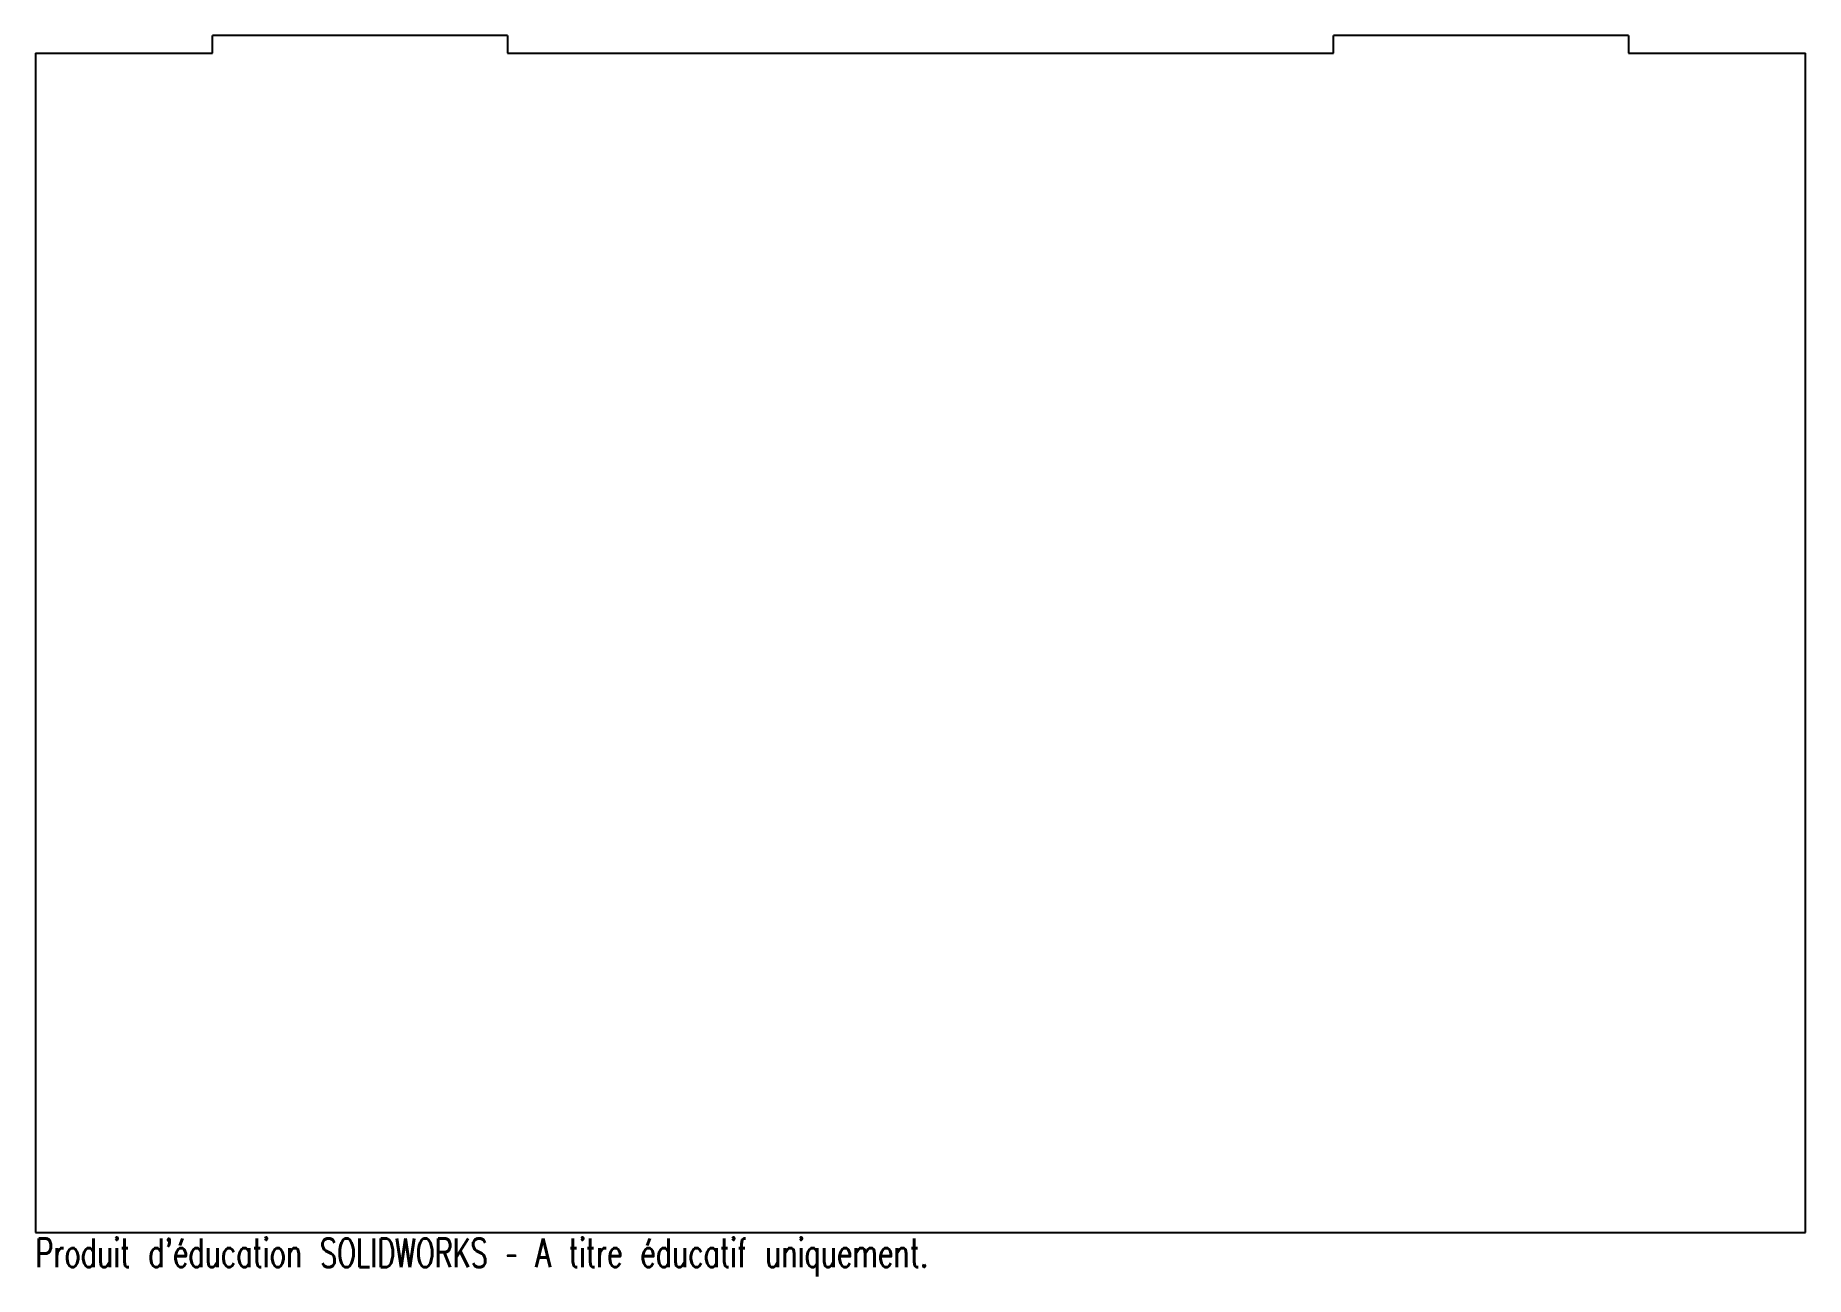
# Model space of a CAD drawing. Header units: millimetres. Extents: x -150 to 150, y -109 to 102.
import ezdxf

# ---------------------------------------------------------------- set-up
doc = ezdxf.new("R2010")
doc.units = ezdxf.units.MM
doc.styles.add('SLDTEXTSTYLE0', font='TXT', dxfattribs={"width": 0.7, "bigfont": 'bigfont'})

msp = doc.modelspace()

# ---------------------------------------------------------------- linework, layer by layer
at = {"color": 7, "linetype": 'Continuous', "lineweight": 25}
for p, q in [((-120, 98.5), (-120, 101.5)), ((-70, 101.5), (-120, 101.5)), ((-70, 101.5), (-70, 98.5)), ((70, 98.5), (70, 101.5)), ((120, 101.5), (70, 101.5)), ((120, 101.5), (120, 98.5)), ((-150, 98.5), (-120, 98.5)), ((-150, 98.5), (-150, -101.5)), ((-70, 98.5), (70, 98.5)), ((120, 98.5), (150, 98.5)), ((150, -101.5), (150, 98.5)), ((-150, -101.5), (150, -101.5))]:
    msp.add_line(p, q, dxfattribs=at)

# ---------------------------------------------------------------- texts
at = {"color": 7, "linetype": 'Continuous', "insert": (-150, -102.52), "char_height": 4.8336, "attachment_point": 1, "style": 'SLDTEXTSTYLE0'}
msp.add_mtext("Produit d'éducation SOLIDWORKS – A titre éducatif uniquement.", dxfattribs=at)

doc.saveas('drawing.dxf')
